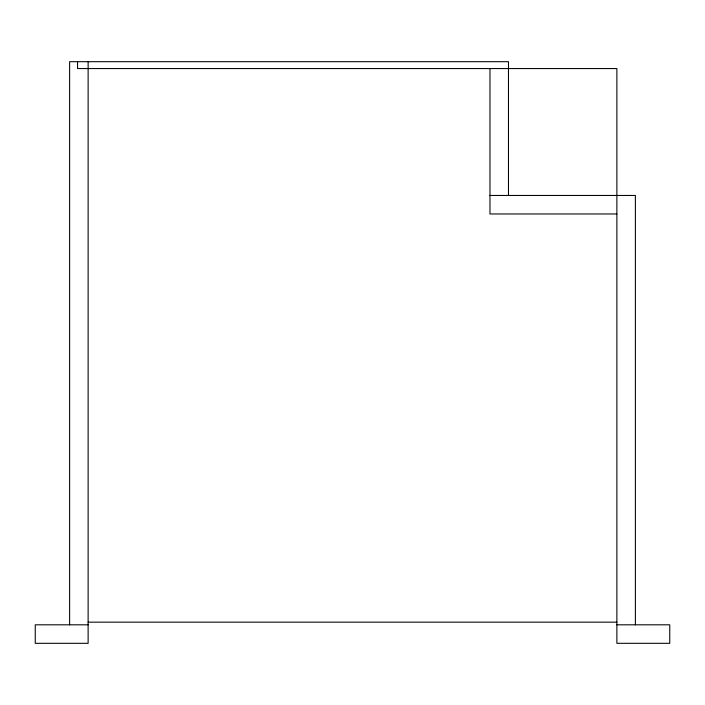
<?xml version="1.0" encoding="UTF-8"?>
<svg xmlns="http://www.w3.org/2000/svg" width="705" height="705" viewBox="0 0 705 705"><rect width="100%" height="100%" fill="white"/><g stroke="black" fill="none" stroke-linecap="round" stroke-linejoin="round"><path stroke-width="1.06" d="M489.975 195.461L635.381 195.461L635.381 624.806M616.875 213.968L489.975 213.968L489.975 68.561M88.125 622.163L616.875 622.163M88.125 624.806L35.25 624.806L35.25 643.312L88.125 643.312L88.125 61.688M616.875 624.806L669.75 624.806L669.75 643.312L616.875 643.312L616.875 68.561L77.55 68.561L77.55 61.688M508.481 195.461L508.481 61.688L69.619 61.688L69.619 624.806"/></g></svg>
